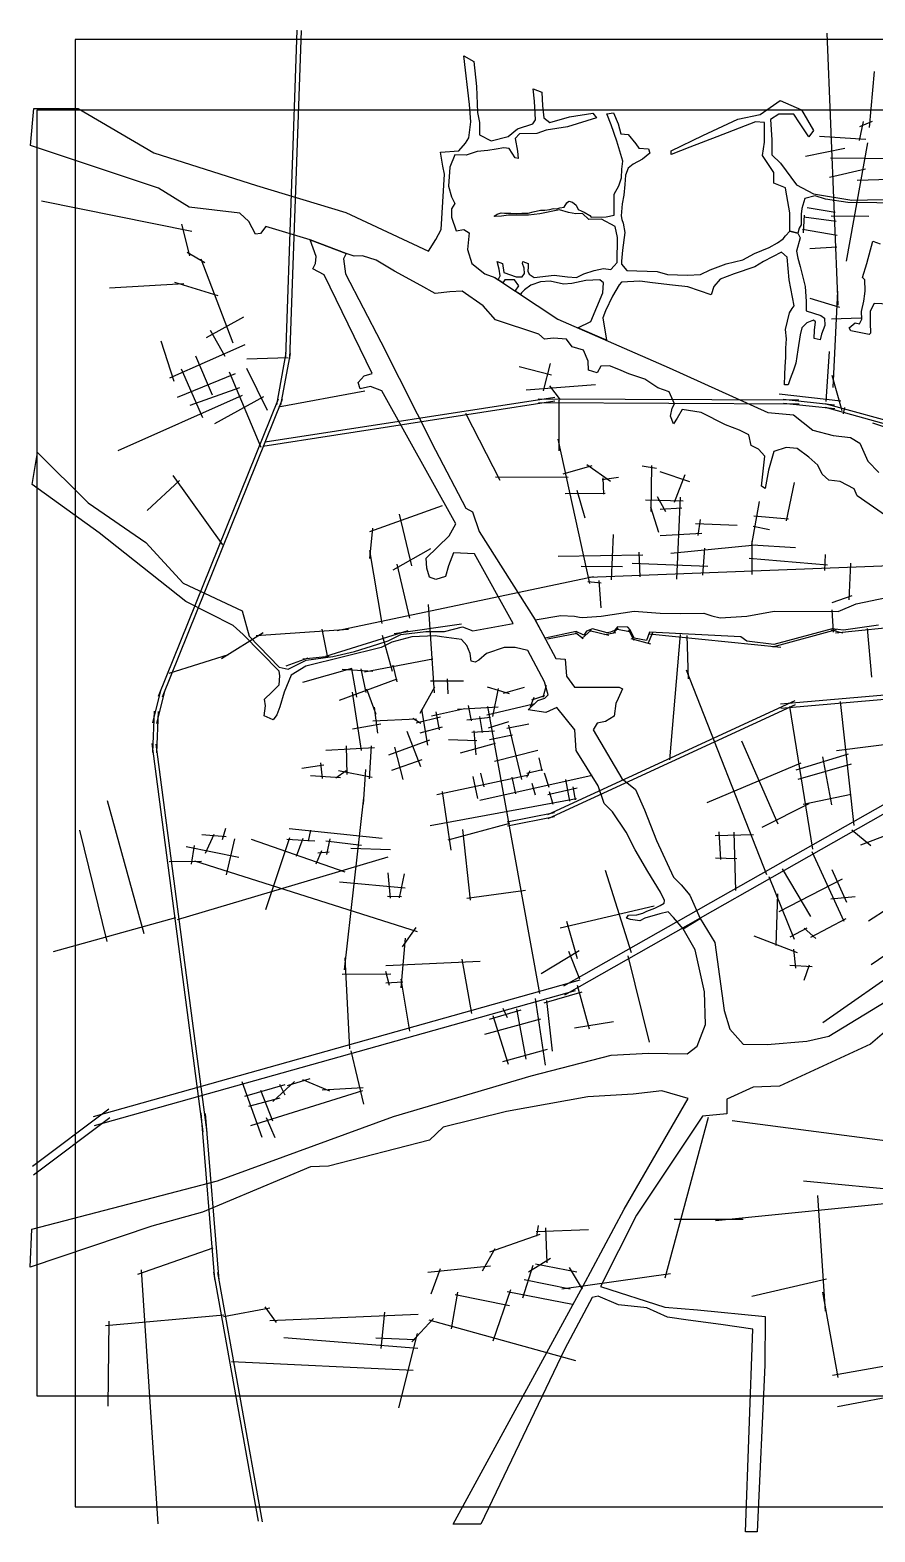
# Model space of a CAD drawing. Header units: metres. Extents: x 63673 to 71417, y 2014 to 6831.
# Drawn here: x 63673 to 66302, y 2111 to 6785 of the extents above; entities that cross this region are included whole.
import ezdxf

# ---------------------------------------------------------------- set-up
doc = ezdxf.new("R2010")
doc.units = ezdxf.units.M
doc.header["$MEASUREMENT"] = 0
doc.header["$XCLIPFRAME"] = 0
for name, color, linetype in [('图框', 6, 'Continuous'), ('底图', 73, 'Continuous'), ('水网', 141, 'Continuous'), ('路网', 2, 'Continuous')]:
    doc.layers.add(name, color=color, linetype=linetype)
picture_1 = doc.add_image_def('image1.jpg', size_in_pixel=(8192, 4266))

msp = doc.modelspace()

# ---------------------------------------------------------------- linework, layer by layer
at = {"layer": '图框'}
msp.add_lwpolyline([(63813.1857920684, 6755.63091658056), (63813.1857920684, 2189.193318366795), (71293.30290493378, 2189.193318366795), (71293.30290493378, 6755.630916580557), (63813.1857920684, 6755.63091658056)], dxfattribs=at)
at = {"layer": '水网'}
for points in [[(66385.19767074788, 5238.927297977818), (66246.60713503177, 5334.769583878893), (66237.24255440889, 5357.081772792444), (66193.30090107612, 5380.113628668361), (66158.00334297662, 5383.71236028234), (66137.11307145043, 5402.425685314518), (66124.14675565634, 5430.495871263905), (66096.05301378766, 5455.686992561677), (66060.03531618696, 5482.317580051546), (66025.45824347704, 5485.196512435766), (65986.55895020638, 5472.96085140176), (65970.71138463059, 5414.661478615919), (65959.90583322855, 5357.80143975481), (65948.38014232522, 5365.7187022125), (65958.4652083377, 5458.565924945897), (65939.35522404156, 5480.426949733636), (65916.85242112492, 5492.031430700677), (65909.59360864981, 5525.394296947517), (65879.83199325809, 5539.899798955769), (65837.00444623343, 5555.855877618306), (65760.78587757947, 5594.295696021523), (65701.98866639887, 5603.724245873396), (65686.01900224289, 5576.889040704642), (65674.4047639273, 5558.757030926936), (65665.69425813487, 5583.416437247914), (65670.77535768978, 5608.075975836314), (65678.0341701649, 5621.130901190277), (65660.96423523402, 5659.177885394222), (65626.21940668445, 5671.054308150371), (65585.07391460436, 5698.461305320262), (65536.15700354538, 5714.448731358338), (65505.06959818808, 5728.152163809573), (65475.35329416749, 5740.02858656575), (65448.38057637352, 5738.201444603241), (65436.95138831408, 5717.646163658965), (65410.30553499115, 5726.064719589806), (65408.83689314562, 5753.943646868429), (65394.88583327847, 5788.425363112416), (65359.64050431672, 5798.696588615305), (65342.01783983584, 5822.907211623824), (65301.63261030318, 5825.841828586447), (65272.99582375778, 5822.907211623824), (65255.37315927691, 5838.313983744447), (65120.96302990667, 5883.20091237477), (65082.04471277783, 5926.799953261594), (65017.18062030425, 5971.577232211392), (64978.26195728714, 5970.398994148418), (64933.44659003499, 5964.507142496557), (64888.63156867116, 5989.252522632188), (64806.0770176042, 6034.029933849407), (64749.4685877703, 6068.202144360633), (64707.01183303451, 6082.342323790304), (64681.06640357802, 6081.163953459938), (64656.42393545746, 6089.306864114245), (64544.23643945722, 6132.134124680305), (64406.11838719865, 6173.340844973864), (64389.77793075387, 6151.819086085481), (64374.17975066338, 6149.59262882077), (64353.38252309772, 6188.925649024517), (64325.15768955235, 6214.900190174899), (64167.72384944184, 6233.861913397706), (64071.92004592753, 6292.49208696885), (63674.33490123652, 6425.307477995142), (63683.84337140428, 6540.595453561866), (63821.80058558977, 6540.595453561866), (64057.47747874463, 6402.754694667965), (64377.46188501852, 6301.288530881924), (64655.2925347329, 6217.052577691589), (64912.86450501007, 6096.949803969502), (64934.73675350262, 6133.121765409565), (64951.32970842771, 6164.018638117325), (64962.26185495817, 6336.265059496072), (64957.43498332517, 6361.58540605064), (64950.19450293147, 6404.991601057846), (65006.91154170071, 6408.608850108809), (65027.42652438977, 6432.723446979712), (65038.28707203617, 6449.603678016079), (65044.32074804952, 6499.038621441548), (65039.49387641652, 6553.296563601645), (65021.85495518416, 6704.716026781825), (65053.89804999484, 6687.183452893339), (65061.52730887046, 6609.430322130065), (65065.34211125242, 6527.865641494718), (65070.68262705423, 6497.374168389885), (65070.68262705423, 6458.497603008233), (65107.30320801259, 6440.202639784897), (65160.70836603041, 6453.161539001245), (65188.93700434745, 6476.792433964178), (65237.00164656347, 6492.800493717746), (65245.39393509313, 6504.997003599216), (65242.34216236521, 6562.930789271661), (65238.52735998324, 6601.807354653313), (65265.22993899213, 6591.135358906729), (65267.51868206599, 6548.447375920398), (65271.33348444797, 6511.857581741118), (65289.64377492719, 6497.374168389885), (65350.67819182063, 6514.906742278341), (65423.91969962575, 6526.340995092382), (65435.36376088334, 6511.095324673689), (65345.33767601883, 6483.653012106079), (65278.19971366954, 6472.981016359496), (65249.97142124089, 6463.07127768037), (65195.80323356902, 6461.546763545455), (65182.07042923756, 6447.063217926801), (65188.93700434745, 6407.42439547769), (65191.22574742133, 6385.318014649675), (65182.44917695795, 6386.662380576048), (65163.15587184736, 6415.578284326794), (65146.75626849825, 6418.469782114698), (65123.12137308041, 6414.132469299133), (65097.07529012021, 6410.277006647899), (65063.79356920294, 6406.421543996636), (65030.03002584318, 6395.337138474512), (64993.85460316436, 6396.300971070481), (64978.90185069601, 6358.228326989543), (64974.30015236527, 6298.885761163459), (64983.46273420398, 6265.979614273557), (64994.34991525165, 6245.000151754531), (64984.24029116787, 6227.90577978597), (64983.46273420398, 6202.264155699406), (64998.23839184776, 6160.305230661354), (65022.34646249987, 6164.190321211819), (65038.86297610419, 6153.590014399902), (65033.88598893629, 6101.374413273764), (65047.57313600832, 6057.861478468986), (65087.39007101621, 6025.537440437969), (65118.49684611992, 6014.348411396817), (65315.22152508974, 5884.936922093737), (65661.62903260259, 5733.76043414051), (65968.61599313267, 5594.895925515213), (66047.79986243228, 5587.217802529661), (66108.21548510488, 5539.4293237885), (66171.14779126027, 5523.080675461504), (66225.26997578435, 5516.792815192573), (66254.21909949096, 5499.186568358302), (66279.39216030843, 5442.595032333715), (66313.37568864552, 5407.382538665173)], [(66037.20288169268, 6158.29066578293), (66037.20288169268, 6215.436269976112), (66024.50878001357, 6286.580395205906), (66023.27928994152, 6293.471075449973), (65986.91763640362, 6308.586517339281), (65986.91763640362, 6331.513220626511), (65986.91763640362, 6341.62797378673), (65951.59240723785, 6394.450020974705), (65957.53130984904, 6435.448552369402), (65957.53130984904, 6467.815709575138), (65957.53130984904, 6496.946151060313), (65929.39709904586, 6498.838236319715), (65809.46965990466, 6452.277066849578), (65726.04146930951, 6419.886530132507), (65666.99660369138, 6396.962685397109), (65667.08818810125, 6408.579222209606), (65765.54806809494, 6456.478805572785), (65875.17599045963, 6507.654784878657), (65944.28101973672, 6521.723936710711), (66007.1154394949, 6565.203407861467), (66072.77680456713, 6536.787974258615), (66110.04419670103, 6472.114003505558), (66110.04419670103, 6472.114003505558), (66095.8921757146, 6452.222043608199), (66066.94374378466, 6496.164186149195), (66049.05909124167, 6523.312114342458), (66002.36639273597, 6523.312114342458), (65976.20167007885, 6506.176299801445), (65976.20167007885, 6506.176299801445), (65980.65498231642, 6442.766114403029), (65980.65498231642, 6416.067144663656), (65980.65498231642, 6396.599101806234), (66007.46962914395, 6370.858673966519), (66057.95756499388, 6303.037635074172), (66109.9881627917, 6275.096145311954), (66230.00553289847, 6255.754946898001), (66376.8818235389, 6258.636260095517)], [(65118.49684611992, 6014.348411396817), (65129.52495864951, 6007.093782876749), (65135.83484450593, 6019.632891115005), (65132.0072442558, 6040.465140009882), (65125.75496681844, 6064.696264466504), (65142.6173687519, 6057.691911653004), (65147.16441672661, 6030.053314253193), (65185.62616126097, 6016.612697139965), (65203.43560543959, 6017.180653386311), (65210.82481781486, 6027.403072215935), (65209.68822876532, 6043.872612953101), (65204.5725403775, 6058.449142558995), (65205.70947531535, 6064.50685753944), (65222.19278364006, 6058.638417218636), (65222.00323683571, 6047.848042142636), (65221.81403591967, 6034.596699689078), (65225.98199028569, 6025.131379497994), (65240.76041503612, 6015.098235327983), (65303.79787124355, 6022.002064912028), (65344.54040342022, 6016.186531554093), (65372.67219300504, 6014.248152702204), (65395.95359055051, 6025.878954883257), (65427.96555541158, 6036.056005992257), (65457.06756175968, 6042.356167130026), (65479.37874254192, 6039.93302823088), (65490.53467882139, 6051.079334899521), (65499.75018157438, 6061.25638600852), (65500.72420310923, 6138.890608372778), (65493.44878799427, 6173.298651670979), (65450.76616817957, 6195.682132716989), (65410.99385276611, 6195.197504937155), (65391.10734917108, 6213.613096035813), (65370.7362560269, 6213.128468256007), (65348.42472935631, 6217.00535822721), (65320.29293977148, 6224.759402704482), (65259.27927617781, 6212.978477016295), (65223.53898101703, 6208.095032076585), (65212.23638808606, 6208.400305252318), (65183.52177666657, 6208.705446160632), (65161.22235608753, 6208.095032076585), (65139.53342840936, 6205.958516648767), (65120.28854766487, 6204.127274396657), (65116.31740375812, 6205.042829388986), (65126.39831911062, 6211.757648848201), (65138.92258962012, 6216.030679703865), (65149.30892436725, 6214.809719268378), (65168.24803982879, 6214.809719268378), (65186.57666238945, 6214.199305184362), (65203.07207680567, 6214.809719268378), (65222.92814222775, 6214.809719268378), (65237.59069438798, 6218.777609215729), (65261.11213843384, 6223.661054155439), (65274.24759362091, 6224.576741415194), (65290.1321692479, 6226.10271049157), (65297.15819887753, 6228.239225919416), (65301.74018157357, 6229.460186354903), (65311.82109692605, 6228.544499095121), (65321.29082760097, 6231.291428606986), (65334.73135629438, 6233.427944034833), (65342.36822471325, 6247.467864769889), (65348.78341555362, 6251.740895625553), (65360.39142787928, 6248.688692937954), (65372.3048595995, 6239.837490318314), (65378.10886576236, 6226.713256843011), (65397.04832711223, 6217.861921955977), (65414.15492620603, 6207.78975890085), (65419.04232829669, 6202.601173052855), (65465.55600724485, 6202.923508724111), (65490.39424815973, 6208.132066950581), (65489.78098815219, 6273.68961370422), (65504.69638468097, 6299.573154878483), (65512.54666619892, 6324.67235032827), (65514.11665332486, 6351.340237226978), (65517.25662757673, 6376.439432676765), (65498.50775069615, 6438.841872700054), (65480.31367869553, 6489.425955358922), (65467.65693295601, 6524.202627920866), (65488.22414478276, 6526.573653461587), (65502.4629837398, 6492.587543192205), (65511.16449643572, 6461.762756221347), (65534.10484808862, 6459.391598413205), (65557.83624635031, 6430.93810151788), (65566.53775904624, 6417.501716961706), (65596.59753017774, 6415.130559153564), (65601.34380983002, 6401.694174597358), (65578.40345817711, 6382.725044399733), (65549.13473365437, 6367.707932060614), (65533.31380147992, 6355.061845262184), (65525.40333539272, 6332.93125949864), (65523.03019556652, 6303.687332578149), (65520.65705574036, 6271.281817824318), (65515.11972947931, 6243.61861868677), (65511.95554304442, 6206.470920584077), (65513.53763626191, 6195.405693836015), (65518.28391591424, 6183.550037062786), (65523.16647556819, 6155.045617215685), (65515.72192106035, 6100.002800261512), (65512.74416843487, 6065.787073773333), (65512.74416843487, 6056.365269559202), (65529.17040518527, 6036.080607729993), (65623.49484431592, 6033.247704403475), (65656.17714075884, 6023.690326097014), (65718.3529891384, 6022.097429712594), (65759.00628212612, 6023.690326097014), (65788.49983406276, 6038.822907882597), (65838.71866879262, 6057.14128243702), (65890.53204871976, 6069.884585779684), (65927.19967049093, 6088.999342392606), (65972.63590729382, 6108.114231272921), (65998.14378801394, 6122.450298732612), (66015.68067218916, 6135.193602075275), (66023.65166873402, 6143.954598323238), (66037.20288169268, 6158.29066578293), (66061.1165631038, 6152.715462303778), (66069.08790553697, 6138.379394844087), (66057.9281644859, 6096.167442256149), (66061.1165631038, 6074.663274932913), (66069.08790553697, 6049.176800514949), (66084.23331780464, 5986.257062662275), (66087.70845784736, 5939.773798694949), (66087.70845784736, 5911.101531508175), (66133.14469465031, 5895.968949722592), (66144.3044357014, 5888.00446780055), (66145.89863501035, 5864.907404092895), (66135.53616655793, 5838.624415349041), (66131.55049534136, 5821.102555120539), (66112.41941185713, 5825.084729947878), (66113.2166844558, 5850.571204365813), (66117.04393881763, 5876.123151150328), (66110.54262178327, 5881.61978778959), (66089.53786122019, 5873.125045832246), (66074.53426316747, 5857.634548442904), (66068.53310065702, 5836.647546681663), (66061.53128321044, 5789.176774252497), (66055.02996617608, 5747.702476994251), (66048.02814872951, 5725.715930437115), (66037.52594139212, 5699.232292036612), (66032.02458751724, 5680.743689329188), (66020.02191660806, 5680.243983064922), (66021.52203429153, 5711.224845576245), (66022.02218881546, 5737.708616244169), (66024.02280691115, 5765.691373437439), (66024.52296143508, 5795.173117156024), (66026.02307911852, 5824.155286877765), (66023.52265238727, 5853.137324332114), (66036.0254778203, 5904.605614607834), (66043.52710390254, 5918.097286940203), (66050.02876682521, 5926.592028897546), (66034.87678267929, 6007.021458377275), (66028.70302189264, 6078.317294323089), (66011.28546919093, 6093.822870196862), (65954.88526413117, 6064.916489699419), (65927.36465922388, 6047.932957818034), (65863.41993792912, 6026.096931570268), (65819.71106744191, 6009.113399688882), (65800.28494121291, 5986.468558246328), (65792.19046253459, 5960.588852826884), (65718.86801686043, 5985.854176140072), (65671.56052419687, 5990.743969915318), (65609.57145551505, 5998.078594444465), (65569.60475086066, 6002.968255952321), (65512.50965614768, 6000.523425198394), (65505.98447281867, 5991.55886941083), (65484.77736758301, 5956.515678023453), (65462.75500355557, 5910.878131857491), (65454.59861086635, 5888.874258270021), (65466.02385891772, 5819.124932720442), (65376.79473254217, 5858.065618635255), (65417.99774554267, 5877.800830942724), (65455.35437686548, 5966.767460217496), (65457.40134399728, 5998.468254225969), (65445.63145593362, 6007.160339154799), (65402.13392321544, 6005.62643403397), (65358.63673638558, 5996.423003309086), (65332.53807839938, 5993.355193067429), (65290.5759439742, 6003.069969588425), (65260.38369761267, 6001.024718671512), (65230.70302008999, 5990.287382825801), (65210.74526349915, 5976.482236738462), (65201.53425729438, 5966.767460217496), (65198.30025516897, 5961.85129679696), (65182.53665086811, 5972.221076125315), (65193.43510008201, 5988.788337149969), (65179.92522982027, 6007.269724300511), (65161.19226380286, 6007.269724300511), (65149.91180772491, 6007.269724300511), (65143.67344072214, 5997.786480173377), (65129.52495864951, 6007.093782876749)], [(66398.04742217512, 6246.133551166479), (66216.8334135485, 6248.054470720642), (66147.90790031431, 6258.868389395097), (66116.0083491602, 6268.544014763552), (66083.53911992803, 6260.006682701089), (66074.42496245546, 6229.841513289721), (66072.14625014312, 6212.197834779246), (66071.57657206505, 6178.048638796841), (66065.88048306097, 6167.803866775384), (66061.1165631038, 6152.715462303778), (66037.20288169268, 6158.29066578293)], [(65704.60496572044, 3987.221965041216), (65675.05503398611, 4022.896865565184), (65658.41365469497, 4040.663023694707), (65631.88159863232, 4033.817127235002), (65585.4792957261, 4021.193525895795), (65570.31797259534, 4012.930780970608), (65541.14402147481, 4017.062153433188), (65528.73942832718, 4020.275457822688), (65534.71222799463, 4030.603822845471), (65560.44009369204, 4030.833439064298), (65578.81748650706, 4036.112363551422), (65591.45174950523, 4042.309488379018), (65616.72027550152, 4051.490301377286), (65633.719303325, 4059.753046302474), (65645.43488692102, 4067.327207105991), (65647.04292176316, 4075.59008429857), (65634.13021866, 4102.136681984906), (65594.7297332004, 4166.182147739919), (65555.91691201198, 4233.753068965333), (65527.84219400142, 4288.216819210966), (65484.71476179543, 4351.367628223961), (65459.06126208877, 4377.371003669074), (65440.46250074309, 4432.861016726849), (65371.67153806891, 4542.642832400974), (65367.8498179203, 4606.602721143543), (65311.47901336852, 4676.290317685722), (65277.78533945127, 4660.431720102233), (65222.50097014133, 4669.074337020778), (65252.58772056241, 4698.008361406303), (65274.77680276451, 4705.899434917371), (65284.55506582901, 4715.669366947142), (65273.27253442112, 4756.252181881135), (65221.73517338059, 4853.624140346015), (65181.75912974133, 4862.951902433619), (65147.54178089375, 4863.562448785089), (65092.55003311018, 4844.636834564386), (65069.33124135231, 4823.269167205348), (65057.72184547339, 4817.7746468446), (65044.89042612759, 4820.827246334403), (65041.83554040472, 4844.026288212947), (65032.05900678183, 4869.667515497276), (65014.95067824638, 4887.982583366509), (64952.99827372742, 4896.821485117282), (64932.67975560931, 4899.282320227474), (64860.0252202987, 4896.206309406583), (64797.83795760424, 4879.596036148228), (64765.20477730414, 4862.985762889875), (64530.27327349851, 4805.255669024453), (64485.4298892917, 4777.252013580874), (64463.0080242441, 4724.356425714503), (64449.30565808562, 4678.306072970793), (64440.58615919656, 4654.036194163897), (64428.75228179198, 4638.478769466511), (64401.34789536329, 4650.302417527215), (64405.08487287122, 4682.039849607478), (64402.59343923651, 4702.575819510297), (64424.39270529161, 4723.734107563823), (64447.43716933165, 4747.381535952649), (64449.30565808562, 4775.385191396227), (64448.06011421237, 4789.075793908967), (64335.26835130114, 4903.395439787884), (64304.51541995815, 4931.614294302912), (64156.85084981558, 5005.764857697418), (63887.49896071321, 5220.100355242873), (63679.44055886281, 5369.969379876333), (63695.56898576183, 5469.882195232727), (63853.6292296364, 5313.567118511389), (64032.65618635789, 5189.48203769457), (64148.78196687363, 5063.785410788958), (64332.64790131968, 4976.764699608292), (64353.87022564182, 4898.59757186062), (64447.19539338962, 4801.545303718827), (64476.15108897442, 4795.422645441489), (64531.51639615342, 4824.076924260879), (64615.16187901044, 4835.618181407306), (64682.13416085008, 4850.666508854541), (64754.50506773078, 4873.438062473142), (64786.89232142892, 4883.425706655107), (64826.07662668282, 4903.400862751556), (64904.44523719067, 4913.388374666102), (64962.42200125457, 4912.589347259462), (65018.00002975599, 4927.770471183467), (65049.98709065735, 4914.586849642365), (65176.24601566332, 4937.614737496071), (65055.04985813085, 5154.682086068962), (64989.91977753218, 5157.451633307472), (64975.09258252732, 5117.516399598913), (64965.42292839812, 5084.022324084187), (64935.12380254292, 5074.360586793482), (64915.78380250791, 5082.090029533021), (64907.40327418142, 5109.786956859403), (64904.82467668771, 5140.704595550109), (64977.02679006382, 5210.269183403609), (64997.01118005602, 5248.272122560972), (64766.71769285575, 5661.609886209627), (64732.07282603334, 5675.384875328163), (64699.85194462148, 5668.115326363331), (64693.61557804722, 5687.846978163201), (64712.32467776997, 5708.617061376717), (64737.26979817851, 5715.886610341549), (64587.89135136512, 6023.143929438025), (64552.61523834209, 6041.089574439073), (64560.99438311526, 6057.833437778667), (64563.08908283646, 6079.809667478055), (64544.23643945722, 6132.134124680305), (64656.42393545746, 6089.306864114245), (64647.9808013434, 6072.434304587487), (64654.13726771362, 6025.823138037434), (64764.3224161765, 5814.107725560373), (64933.86338547157, 5476.822266086325), (65028.85158430581, 5296.89097608428), (65049.193276942, 5285.034922508813), (65069.53531546652, 5224.06083821543), (65244.13628512843, 4949.677657296328), (65309.03081577497, 4828.846751497826), (65338.06987044716, 4827.139972875855), (65341.48620947397, 4774.231026001362), (65367.10892511933, 4740.096114898944), (65505.47186631487, 4740.096114898944), (65515.72088339534, 4734.975911300426), (65502.05552728805, 4704.254557441978), (65495.22284923441, 4688.893946646421), (65490.09816774999, 4649.638831945512), (65462.76745553543, 4632.571442527988), (65437.14439400175, 4627.451238929499), (65425.187380352, 4606.970292268029), (65514.09382469516, 4455.619740406983), (65556.79858136293, 4421.484961571986), (65584.12963946589, 4358.335607500456), (65621.70971464925, 4262.757988681115), (65674.66314250923, 4148.406334089668), (65698.5778615853, 4124.511962451681), (65725.90891968826, 4092.083962238656), (65757.48610291956, 4019.330142663733)], [(66369.55832994625, 5930.661235678766), (66299.49346055585, 5933.506968943781), (66286.96123461478, 5910.171691635856), (66286.96123461478, 5873.745909041462), (66288.10059077093, 5841.873299671075), (66283.54351203464, 5836.750979794044), (66226.58020077513, 5848.703191774519), (66221.45344396067, 5857.809670489979), (66239.68175890594, 5873.745909041462), (66253.92267319286, 5870.331029123452), (66260.75811835311, 5885.128974368912), (66260.18844027509, 5909.033398329864), (66267.02423132367, 5940.906007700221), (66270.44195390384, 5963.672138355149), (66271.58131005999, 5972.778617070609), (66270.44195390384, 6006.927813053015), (66262.47441624233, 6015.057232431776), (66276.1456524512, 6057.743760476618), (66295.51332355256, 6127.749592400418), (66318.29871723405, 6119.781406990951)], [(65244.13628512843, 4949.677657296328), (65324.50136307202, 4963.180175556103), (65366.89966268022, 4960.134586238855), (65382.14088601502, 4957.919503971178), (65391.83994065218, 4956.812028971035), (65449.75790370012, 4960.134983041091), (65551.91256282566, 4975.728781275422), (65633.49447591108, 4970.058345263154), (65698.05072777171, 4969.349524228192), (65768.99138641148, 4970.058345263154), (65794.53005119285, 4961.552625111013), (65820.06871597422, 4955.173368063755), (65903.30397527292, 4960.53085939071), (65988.37244271598, 4976.244624163344), (66187.10361988306, 4975.530247897288), (66243.57749915692, 4999.100696655136), (66406.85235548147, 5032.730346262223)], [(66312.60643300152, 4932.65470972762), (66203.76921135723, 4917.240001562547), (66168.60447437619, 4921.549009152979), (65987.02071112573, 4872.208636923605), (65902.92176866921, 4882.475233067264), (65884.53607453423, 4895.835563864326), (65600.02908829098, 4910.994334596529), (65590.59705944394, 4885.077991105325), (65552.19480770221, 4891.809608525247), (65540.40485811543, 4917.725819749059), (65532.32041019867, 4926.140143122844), (65500.31847609917, 4927.149872509094), (65491.56023771723, 4916.379469811596), (65478.42270720022, 4910.657714045314), (65467.9799926554, 4908.974875824031), (65423.21408743428, 4921.433804241328), (65404.27739319106, 4914.000772761239), (65395.82388242713, 4901.499651041086), (65372.15301462302, 4913.325018578063), (65275.06333498336, 4892.092782108607), (65244.13628512843, 4949.677657296328)], [(63678.06530686619, 3053.017797350709), (64255.72372047429, 3203.667728756031), (64802.98650538339, 3403.922964007244), (65231.46777918567, 3529.984516689234), (65480.88785332192, 3594.213701872796), (65596.59787606605, 3600.636607164401), (65717.45091237599, 3598.067445047753), (65748.34807915229, 3622.574743850536), (65774.23021104449, 3690.144739204086), (65770.89031333837, 3791.082494698523), (65741.71567044122, 3921.838878997602), (65704.60496572044, 3987.221965041216), (65757.48610291956, 4019.330142663733), (65803.36023434723, 3945.111990624166), (65832.09490728978, 3733.887687029899), (65850.05550466821, 3675.157519298955), (65891.9633346257, 3628.391070812912), (65965.71883248787, 3627.731850055628), (66089.44689258962, 3638.252928690635), (66157.89196693468, 3653.157878268511), (66357.69297670375, 3775.305241570459)], [(66345.85736985755, 3678.330085327063), (66287.34136588854, 3628.760625948518), (66004.93841835135, 3497.846578900091), (65922.25277560769, 3495.304531601927), (65840.83931013847, 3457.174218931469), (65840.83931013847, 3411.417896633881), (65764.51420787918, 3405.062844522153), (65560.09282180957, 3096.916556182143), (65447.71992966492, 2874.402038980218), (65647.63300725265, 2809.72750943678), (65749.2885495192, 2802.013409716485), (65960.32020744681, 2781.44238895076), (65959.03350286244, 2629.730747068155), (65935.47401110036, 2110.537790261704), (65898.57948658528, 2110.537790261704), (65921.11411122812, 2741.402134920936), (65822.15649792884, 2756.682194865513), (65720.07551301747, 2769.737517021684), (65655.560421868, 2779.529008638812), (65591.86197306355, 2808.087393588008), (65503.66425390688, 2817.878885205137), (65439.96580510242, 2844.805487152247), (65421.18303116567, 2840.725698978437), (65336.19342626161, 2680.194995456143), (65074.86649228341, 2135.00540884232), (64989.15121366485, 2135.00540884232), (65392.63998035742, 2874.457988093463), (65521.27273696626, 3115.547478619673), (65720.64311576553, 3459.432684908708), (65638.67104064485, 3483.14479205964), (65548.76878380215, 3473.164158050262), (65408.08804491308, 3464.846786685928), (65154.98668128991, 3419.548241884507), (64958.18106445111, 3370.388414665941), (64915.39709935593, 3329.778220378678), (64600.93618381, 3248.557567269309), (64545.31699459742, 3246.420258237049), (64209.46392355967, 3105.352835945523), (64051.16397907304, 3062.605200358579), (63672.52694294013, 2934.362161330326), (63678.06530686619, 3053.017797350709)]]:
    msp.add_lwpolyline(points, dxfattribs=at)
at = {"layer": '路网'}
for p, q in [((64468.43409200128, 5767.746633430546), (64504.19882769534, 6784.746008691931)), ((64481.24844528082, 5761.989340978471), (64517.16099282947, 6783.191866657812)), ((66187.22210267436, 5928.995675312773), (66152.79549320928, 6774.972486474954)), ((66284.64127994872, 6481.388371358464), (66300.4869823112, 6656.077815028116)), ((66253.9287493557, 6440.472945426204), (66266.08580341286, 6499.608528434531)), ((66254.2486718309, 6484.265246505874), (66293.59908222895, 6500.887133397963)), ((66129.42242416479, 6454.199906593061), (66273.54536425855, 6444.66672989209)), ((66085.23142294536, 6392.485126398885), (66208.26318064061, 6417.572443513217)), ((66213.54741459027, 6065.440999628179), (66279.57989451489, 6433.66815718009)), ((66163.41384934048, 6387.042586407124), (66377.37782778603, 6385.058510285586)), ((66160.37531550237, 6326.700857972991), (66272.50187324555, 6353.090579077772)), ((66246.58817978034, 6317.240386852219), (66347.75127157576, 6320.725825935397)), ((63708.67226306041, 6253.04247791304), (64175.78815578285, 6159.014401025419)), ((66090.65040376622, 6232.501569006117), (66178.09571816739, 6217.734574701207)), ((64144.31770782063, 6180.677521289639), (64169.04770434267, 6081.841179794867)), ((66079.67364149666, 6153.601475612397), (66082.72922813773, 6208.555363792155)), ((66080.28475882487, 6203.059980566055), (66181.11873963001, 6189.932099512176)), ((66164.85577058255, 6206.659314992835), (66282.16797491352, 6205.736375751822)), ((66075.70139237576, 6165.202852627221), (66183.56320894287, 6145.968988968366)), ((64161.02715762603, 6093.861813353367), (64216.50252016997, 6061.80678307486)), ((66098.87066556068, 6104.62632129257), (66183.26482542805, 6110.082505463356)), ((64203.56160470103, 6073.135242957926), (64303.61115656847, 5811.121610824505)), ((63920.26333451058, 5982.640572271388), (64150.90392733262, 5996.320002486724)), ((64121.74922839697, 5999.661707972503), (64256.89252997465, 5958.65593968109)), ((66099.44008324546, 5949.962170767739), (66190.91799369158, 5922.541978633977)), ((66171.6894584258, 5672.34799682852), (66186.4703740403, 5972.029169914851)), ((64221.46521014179, 5827.957834348573), (64337.31206251722, 5892.145901584847)), ((64232.94244920795, 5850.98155885541), (64278.18615698051, 5769.742730155529)), ((66166.84484087283, 5885.981729911462), (66257.84130015358, 5889.349124478569)), ((64079.50730040218, 5817.568809742635), (64120.16104761478, 5692.434811800239)), ((64107.70263728792, 5702.262087661718), (64341.78962591765, 5806.431234160879)), ((64187.04305980902, 5771.053029875808), (64239.49950869709, 5649.849942278004)), ((64346.60648875005, 5761.651273459857), (64475.41055269619, 5766.133196145742)), ((64440.36064000596, 5618.654326258635), (64469.64735072183, 5779.795840667182)), ((64453.32280514011, 5617.100184224517), (64482.60951585598, 5778.241698633063)), ((66149.7031254828, 5628.544936978177), (66160.45003975005, 5784.243607050685)), ((64131.20134576367, 5642.051265059947), (64312.12415364348, 5715.60593817556)), ((64143.11076933929, 5730.43362670962), (64208.68133720563, 5579.093544891617)), ((64391.64726546447, 5485.58118441988), (64293.40801321886, 5719.969357811486)), ((64345.93707840114, 5732.253749007794), (64410.47474907187, 5601.705036251846)), ((65194.61449179908, 5737.218049340977), (65295.56624774754, 5711.825091432736)), ((65269.79884084751, 5661.744546120576), (65292.03645265301, 5746.740400168754)), ((66167.09101200194, 5710.482884464291), (66198.82030583911, 5600.213336053055)), ((64170.65039757366, 5617.74750406926), (64325.39696368227, 5672.780260077285)), ((64445.44353497701, 5611.994055735785), (64714.25570576196, 5661.690293733323)), ((65216.49912950012, 5664.918674246923), (65432.16876659571, 5681.141949803925)), ((65289.21263279238, 5677.615142017293), (65322.0396028565, 5634.23552143436)), ((63946.40320057206, 5476.508856641109), (64333.70278676719, 5648.053305861759)), ((64071.92712063714, 4711.398150408959), (64445.54758138959, 5637.323341709416)), ((64084.8892857713, 4709.844008374839), (64458.50974652372, 5635.769199675298)), ((64247.6979342557, 5559.910533759014), (64400.26782221607, 5644.103875221706)), ((64396.72783327927, 5489.638383958108), (65305.97385472209, 5630.553763543634)), ((64403.78709986031, 5502.811621186294), (65305.20148608315, 5642.51325023151)), ((65253.62642321479, 5637.186048140779), (66064.85699949501, 5633.526208984724)), ((65254.39879185372, 5625.226561452901), (66065.62936813396, 5621.566722296847)), ((65318.06348915428, 5633.33950148754), (65318.4589196034, 5475.140949407585)), ((66003.83855640497, 5652.999712189664), (66195.60392018405, 5631.188474296751)), ((66016.33889767952, 5635.747507820545), (66176.0009504063, 5618.602080632816)), ((66017.11126631848, 5623.788021132671), (66176.77331904526, 5606.64259394494)), ((66145.94463815812, 5622.863604224054), (66687.61302523185, 5473.116926942195)), ((66146.71700679709, 5610.904117536178), (66688.38539387082, 5461.157440254319)), ((66206.43147718367, 5610.317130214854), (66202.77796143602, 5589.874716623235)), ((65027.4399725886, 5592.523610959641), (65134.21784165129, 5384.236416530139)), ((66294.38618664606, 5562.264087538295), (66496.79641812487, 5495.577446793708)), ((65314.64087538568, 5511.424422603454), (65413.3334727505, 5062.454704220559)), ((65331.89704183857, 5403.086453775768), (65421.98943231021, 5429.398895145252)), ((65404.89498372277, 5433.091871138404), (65478.3549187404, 5380.466977215683)), ((65577.11605161772, 5428.42635595836), (65622.33297757132, 5421.124751839439)), ((65606.1707308642, 5429.813331491256), (65604.73137700134, 5286.719377677052)), ((64036.72060156306, 5289.775964556223), (64137.54920438438, 5382.384834333937)), ((64117.0887594963, 5398.518706967064), (64270.94358021602, 5182.775181191749)), ((65120.96997572845, 5394.021619111705), (65346.62482621587, 5392.88672537817)), ((65452.94424242596, 5386.468067398462), (65503.76559505482, 5393.392387599837)), ((65454.79229603475, 5391.545905195139), (65456.64034964352, 5340.767493677114)), ((65632.08196505037, 5411.220073221379), (65724.20012582254, 5379.581201586885)), ((65677.42136850503, 5315.584410083284), (65711.24599510689, 5401.15316307796)), ((66025.8683456193, 5257.230168815444), (66051.0224191375, 5376.610964466936)), ((65337.90319579835, 5342.613987265568), (65461.72249031142, 5343.075607866742)), ((65373.47815344857, 5352.76966285892), (65398.42680960457, 5266.907996181586)), ((65624.16557285472, 5333.561040931263), (65650.07378023592, 5286.821809673521)), ((65694.99353880167, 5331.448933201957), (65683.61026581477, 5075.54149616482)), ((64729.82661747332, 5223.894308006602), (64955.9024911269, 5304.815697052839)), ((65587.45923874722, 5322.672628189257), (65704.76595699418, 5319.077297546161)), ((65602.97526259349, 5301.145837877757), (65627.7639304868, 5222.105947567797)), ((65633.5213189132, 5293.29338917384), (65700.45092221056, 5297.607779235304)), ((65941.40000200516, 5317.075920158266), (65917.54964365216, 5183.470855381969)), ((64820.75383859043, 5278.007379245824), (64859.50969801246, 5117.653952763947)), ((65742.90861815959, 5249.327985960606), (65872.44979019076, 5244.294536480775)), ((65757.30207571304, 5261.552096726632), (65750.82503738027, 5211.217534825792)), ((65922.34975095707, 5240.797175516578), (65973.1415922375, 5230.647393761214)), ((65924.28469008347, 5273.179822664229), (66032.15688426764, 5263.030040908867)), ((64737.83627309706, 5234.311213709514), (64728.89919902586, 5139.78136654638)), ((65487.38417523793, 5214.523396382247), (65480.81619763086, 5073.431110733522)), ((65632.79864220187, 5211.936605427915), (65763.05946413943, 5219.127255530355)), ((65918.5681364991, 5194.28410211805), (65918.5681364991, 5090.814924370373)), ((64728.74466982219, 5164.9240767908), (64767.10731484872, 4937.289470055199)), ((64802.86650222637, 5105.242693070213), (64920.12784542386, 5171.270577194222)), ((65315.67836683882, 5147.49284403996), (65578.86676101673, 5151.711545908196)), ((65567.13824308806, 5159.680216176397), (65569.48393586378, 5083.274759609828)), ((65666.46119961268, 5156.464339098988), (65929.99508195772, 5182.153241487032)), ((65770.73206340981, 5172.163107810013), (65765.01859068057, 5087.96060685337)), ((65920.75721914276, 5182.33666622489), (66054.60899385026, 5174.670113868311)), ((66147.10701864601, 5152.182851639729), (66144.96447312878, 5102.232216805894)), ((64813.50958627317, 5122.080336930949), (64853.7183391053, 4954.852816483763)), ((65387.45701979642, 5116.55566345496), (65516.00180546692, 5115.618174150905)), ((65411.45539431743, 5082.074698145818), (66532.0779378434, 5125.371022134179)), ((65545.76410847505, 5125.066790493182), (65781.44481802103, 5116.503826758417)), ((65909.99792740519, 5140.765559204208), (66154.24884604511, 5120.071723654675)), ((66225.66725516133, 5125.066790493182), (66220.66797327946, 5011.607479068487)), ((64628.33714421711, 4915.624772881767), (65425.47501443219, 5083.959507273074)), ((65408.26689850815, 5068.250997512925), (65449.92776102407, 5064.413169547044)), ((65442.54108672302, 5071.793607942969), (65449.04136659394, 4986.770979989394)), ((66168.53252786834, 5003.044515333723), (66230.6665370432, 5025.16550964176)), ((64910.89700912043, 4996.589364767), (64929.57822842246, 4721.983724812505)), ((66172.57008406968, 4910.87661660416), (66168.4273795516, 4979.859492400981)), ((64268.05773787858, 4829.2417979119), (64397.48335082006, 4910.211858652496)), ((64375.84683005132, 4900.778452214707), (64663.59931400387, 4920.242980785355)), ((64580.10316933569, 4920.29930216697), (64597.93983374157, 4831.863918342906)), ((64592.83564063747, 4835.995353384151), (64849.32741799712, 4916.08130487519)), ((64805.24289545249, 4907.071639666154), (65015.31232177971, 4936.770186022015)), ((65283.03004418588, 4889.867922988167), (65375.08061344077, 4908.113550468639)), ((65370.23575561462, 4909.416781231353), (65393.52787569835, 4890.985053509008)), ((65389.29835320972, 4890.785065189382), (65418.18072046881, 4916.850209513651)), ((65413.33586264268, 4915.546978750935), (65473.14998551089, 4901.955841328367)), ((65460.29262454045, 4903.631537109641), (65495.51028243593, 4909.775490439583)), ((65487.37187593977, 4907.714631968643), (65502.51867176074, 4922.848800963111)), ((65495.09383288763, 4921.365025189619), (65543.50470932112, 4911.869018960075)), ((65534.89174403745, 4918.100797848339), (65551.52378434368, 4885.4585244357)), ((65609.4386343967, 4908.901599680481), (65594.88572883682, 4874.478742432664)), ((65983.45391067577, 4864.670849657064), (66182.41268236341, 4918.766631975973)), ((66164.83740458358, 4917.774890957109), (66201.29126736737, 4908.393163767352)), ((66179.16617450617, 4909.177774026612), (66518.14642192755, 4943.525503387149)), ((66276.95543840656, 4922.329455352101), (66290.62035481402, 4770.857382877657)), ((64768.3763028319, 4901.885476035021), (64799.11896634939, 4789.482660233234)), ((65542.01981072417, 4891.096687200654), (65603.20157604582, 4874.478742432664)), ((65598.74272959499, 4905.271652958414), (66009.09392073756, 4863.986498092419)), ((65695.18573474152, 4903.636563271138), (65662.54088822928, 4513.395802348203)), ((65716.21643692936, 4900.269167352293), (65720.0468042861, 4765.150074895499)), ((64105.58727896535, 4783.647000129256), (64290.48101173887, 4841.033555959135)), ((64469.71786222602, 4805.972187405028), (64537.69906404968, 4830.518893068635)), ((64521.54511403117, 4827.492591793396), (64603.1675853485, 4835.810553044637)), ((64713.39767086455, 4787.867510452633), (64925.56071711753, 4827.450898761097)), ((64521.13230647851, 4755.681286877067), (64674.66531296994, 4798.879115550122)), ((64643.68636948957, 4795.477711189231), (64738.66577980879, 4789.695330485971)), ((64673.30360205954, 4796.498128023999), (64688.27993576985, 4708.64873932155)), ((64701.68714135426, 4796.813375661993), (64717.60440603421, 4722.778371525941)), ((64801.30202240811, 4808.650002927464), (64813.5574206017, 4755.928246517419)), ((65714.09095314679, 4794.047196674422), (65964.39235074566, 4156.7341545792)), ((64079.16433109285, 4733.089381272146), (64053.24518914937, 4628.65222698648)), ((64092.12649622699, 4731.53523923803), (64066.20735428353, 4627.098084952362)), ((64635.85405220695, 4698.784680095472), (64814.5787240533, 4765.112042765323)), ((64674.79246580367, 4724.423602290023), (64702.78489865634, 4542.352344622788)), ((64719.19520824569, 4733.968745607022), (64748.36850041187, 4655.441395527009)), ((64886.05439923853, 4658.320227831244), (64932.03737709968, 4740.388387757021)), ((64918.47361543324, 4759.040640325554), (65021.7989269782, 4759.750182369864)), ((64970.31381223468, 4765.426496356837), (64972.08916847412, 4719.306420049239)), ((65094.8806286719, 4740.561563904747), (65163.81721033266, 4720.094902123267)), ((65112.21309284464, 4648.854883023274), (65130.33383651944, 4735.838559329917)), ((65145.69681254617, 4720.488397659558), (65211.48200564018, 4739.380812761025)), ((65278.44909915485, 4745.284700746968), (65268.60096664785, 4707.893498347694)), ((66007.95318102808, 4687.547596708959), (66708.24941472447, 4747.754794575651)), ((66008.30702478875, 4674.818578246224), (66697.1821766624, 4734.043861174543)), ((64743.29108912674, 4677.270001788793), (64753.39288855996, 4596.523873340506)), ((65003.09639343043, 4670.895923752163), (65128.75796929193, 4677.980562881798)), ((65035.63134144507, 4682.240234729339), (65045.59327121242, 4634.961382307956)), ((65093.68765982473, 4653.090746737522), (65239.04584658862, 4687.33305897456)), ((65095.77647944434, 4679.306146836315), (65258.21290245907, 3786.821500176913)), ((65240.62136792782, 4707.012597416031), (65228.40978046786, 4678.674040897515)), ((65234.3185907944, 4699.927958286395), (65274.49905443622, 4713.31011320566)), ((65283.98746308091, 4343.370608519733), (66053.4949137714, 4698.52195574832)), ((65284.34130684157, 4330.641590056999), (66053.84875753208, 4685.792937285587)), ((66035.33005687676, 4679.938031527092), (66107.31480282267, 4235.548619307857)), ((66193.45883431265, 4694.764199070709), (66236.15089144638, 4309.429421853422)), ((64058.50407530554, 4665.396112695104), (64053.08988528959, 4536.383674159413)), ((64071.46624043968, 4663.841970660985), (64066.05205042374, 4534.829532125296)), ((64739.12688111572, 4634.800090066718), (64874.63034545967, 4641.412920371207)), ((64863.7691963299, 4642.898536608202), (64888.68347662945, 4627.176505690317)), ((64874.47797825955, 4628.486671205554), (64949.22079213315, 4647.047407120839)), ((64890.26657670327, 4670.595381247327), (64909.57240359593, 4559.066844175948)), ((64921.43172273932, 4650.866591769974), (65024.23588332872, 4672.877437291769)), ((64935.67092133954, 4663.206174788814), (64945.72404866786, 4607.087230292871)), ((65031.89574749051, 4637.947451291955), (65105.61354352481, 4646.407803723443)), ((65071.49753995762, 4648.582941234169), (65079.21776746388, 4598.31815209618)), ((65098.91852902615, 4613.488297825388), (65161.9272765023, 4632.897481686638)), ((64675.89019608071, 4610.354854596798), (64764.25844277197, 4625.161853187257)), ((64844.6657059444, 4602.286593005469), (64887.60979864188, 4492.818215129321)), ((64886.05439923853, 4597.645894573994), (64956.25743805959, 4615.883263446389)), ((65046.84192808054, 4599.811186588165), (65118.06898225682, 4603.543640550777)), ((65053.81538268418, 4603.979990727006), (65059.79267889987, 4529.578119258891)), ((65101.99036327719, 4576.38358663005), (65174.19662731321, 4591.270547840538)), ((65156.62273308675, 4611.883497374336), (65224.24424732013, 4625.625419641059)), ((65160.82493039732, 4621.808182270469), (65202.08560329098, 4452.324430225039)), ((65333.02068638803, 3810.012415975332), (66753.04951322079, 4615.38143147528)), ((65336.26442713861, 3782.465215353848), (66756.29325397138, 4587.834230853796)), ((66182.40853689736, 4542.864448686356), (66552.73377380223, 4589.115990013982)), ((64051.19510902268, 4564.241703187724), (64209.85435636652, 3355.643334256271)), ((64064.15727415682, 4562.687561153608), (64222.81652150068, 3354.089192222153)), ((64592.64776252905, 4543.991435506308), (64744.07830164403, 4551.871787674707)), ((64655.7385123245, 4556.963325569173), (64658.2173034437, 4468.028027972639)), ((64733.93785639737, 4557.050290434829), (64727.8483031507, 4454.518870401282)), ((64788.84909816525, 4529.357293006841), (64916.2254830677, 4575.474349701045)), ((64806.74727157208, 4552.877632078923), (64832.86657157482, 4452.063600385747)), ((64974.61871551641, 4577.105766673136), (65062.53211446659, 4573.870902696275)), ((65011.97569272753, 4535.301329966634), (65121.05780330883, 4565.659345257649)), ((65117.27205554652, 4509.582461714308), (65252.13322329793, 4543.555609777772)), ((65886.82522203962, 4573.065525812959), (65999.83463393209, 4314.643947482919)), ((64518.72994218476, 4487.166002130707), (64586.78354410229, 4497.973332661293)), ((64576.64309885562, 4504.05245189084), (64581.14995740412, 4455.194324365538)), ((64798.16009075028, 4481.378320328381), (64892.97678327738, 4514.268005299356)), ((65255.49491196875, 4519.880934303073), (65265.52359818357, 4479.561728311557)), ((65779.05850660361, 4380.995433508639), (66072.06744276022, 4503.803892973766)), ((66056.92336459956, 4482.873901289567), (66218.86470016919, 4532.346508956138)), ((66062.74861291231, 4453.772377236073), (66228.1850704446, 4500.91685179461)), ((66138.47657072818, 4523.03402125902), (66166.43765452938, 4373.452159664677)), ((64545.09508901607, 4464.650735783862), (64639.06314110003, 4458.796767875734)), ((64623.73980582007, 4457.896162590061), (64656.63987862919, 4479.961115110316)), ((64632.07749143231, 4479.961115110316), (64736.86202024771, 4459.922535666577)), ((64716.75119835857, 4483.230573549783), (64708.9460682706, 4375.379355216934)), ((64938.2879889778, 4405.113563250954), (65224.48636915052, 4466.335648932756)), ((65050.27348619385, 4461.6102635446), (65065.36355632888, 4393.031993746261)), ((65071.82509620534, 4387.958745077311), (65422.01523848552, 4465.557519776425)), ((65074.4061149173, 4472.127374157397), (65084.06746772659, 4429.653135301051)), ((65171.21091925615, 4459.093082518957), (65183.38964732486, 4407.757720987458)), ((65218.01652795414, 4459.871211675287), (65228.29217843595, 4480.405329834407)), ((65218.77748227824, 4472.039548599044), (65266.73109434057, 4483.447347931651)), ((65272.4462072028, 4472.782494625048), (65286.90814413213, 4428.291839146579)), ((65338.66756547987, 4452.248376465925), (65351.60724787267, 4385.322391117834)), ((64651.0973393055, 3859.490004956973), (64710.83655119903, 4395.513533383875)), ((64955.34307270856, 4415.284698102479), (64981.73202860393, 4232.707990704891)), ((65234.3877684602, 4440.460308337729), (65244.28294177997, 4404.335434094624)), ((65283.48315789702, 4405.856509276957), (65374.82292663563, 4426.010358640485)), ((65287.66944434452, 4414.602427040488), (65299.46734936284, 4375.815803495701)), ((65361.50242119243, 4429.432645533321), (65368.35308543919, 4388.744678010639)), ((66078.59645025332, 4375.527629418177), (66227.63943479888, 4407.143853952239)), ((63912.87193082676, 4387.451747185706), (64026.70371481923, 3972.708966339516)), ((64917.30847826272, 4309.624828129192), (65372.86623635772, 4393.282375948038)), ((65157.40682663081, 4320.365148218908), (65304.32362150382, 4349.912951280013)), ((65950.32018542362, 4303.585362750715), (66096.53340459883, 4378.085286695166)), ((64271.3330651554, 4265.905016400279), (64282.03203699395, 4301.029025156615)), ((64974.05353398661, 4264.414373420964), (65165.27651319327, 4316.026967437879)), ((65158.65321131547, 4307.815636962741), (65304.67746526451, 4337.183932817278)), ((63826.48759264231, 4294.749437149179), (63911.92429764612, 3948.548871843711)), ((64207.1393422243, 4280.667279977542), (64282.54148610527, 4275.067809559487)), ((64218.34776317416, 4222.636316282569), (64245.34989030114, 4281.685370591622)), ((64283.56043837799, 4155.951610327302), (64310.0530893686, 4267.432157913275)), ((64360.54549315747, 4266.863016707882), (64652.22033799903, 4164.791528528765)), ((64405.98302454821, 4047.70267535963), (64481.21104363774, 4272.21249749633)), ((64471.83105854504, 4266.560585651168), (64558.7451146241, 4261.806539880008)), ((64478.39063136332, 4299.871182361307), (64767.9929525776, 4269.677341123087)), ((64501.33108349763, 4213.632187031413), (64522.58379458629, 4269.729960682361)), ((64538.76122936832, 4259.904921571544), (64546.05693737005, 4294.451009876144)), ((64592.72059502361, 4261.625642670394), (64704.00018787638, 4248.293490362504)), ((64595.74253548446, 4219.354264936885), (64606.82296582421, 4268.167646265239)), ((65018.70196499418, 4296.452756327897), (65041.80475656997, 4076.763725409935)), ((65804.81631961293, 4278.162096871032), (65924.06981395575, 4280.979899433514)), ((65815.29128085874, 4289.835855137208), (65820.93165084302, 4203.69163093277)), ((65862.42866051497, 4288.225674255964), (65868.06903049926, 4106.678755678408)), ((66229.59250773006, 4295.873818154614), (66288.37792473283, 4247.149850933889)), ((66257.6491791132, 4249.15221249207), (66386.57626106127, 4297.876168529042)), ((64131.09456981339, 4016.572720419013), (64786.97158725812, 4211.192965701861)), ((64158.22984933393, 4243.507101176803), (64322.28046259119, 4210.419273648628)), ((64175.04248075875, 4189.03944903923), (64184.21302418821, 4246.561361835289)), ((64562.50121744015, 4189.663659045868), (64580.12919445343, 4231.431801432174)), ((64568.54509836186, 4224.386573673881), (64603.80102536338, 4227.405963389581)), ((64670.78730017875, 4238.980264537667), (64793.67941946977, 4234.95441531132)), ((65805.6220983357, 4208.924699225239), (65871.69498070166, 4206.911981511501)), ((66105.61079270036, 4228.176669380682), (66204.51794189238, 4011.024863022436)), ((64105.24152054773, 4197.297823252893), (64206.47912039047, 4197.763962090399)), ((64184.08554705393, 4199.162378602923), (64876.92106929515, 3979.643284816342)), ((64785.44775310657, 4162.259537965596), (64792.69105954727, 4083.132962383816)), ((65462.62145138716, 4169.752831616064), (65542.86669941864, 3913.913928619147)), ((66013.12633447688, 4174.526415404238), (66100.55383937381, 4025.675848254372)), ((66166.99872147544, 4171.73110336964), (66213.16041595498, 4070.400907910449)), ((64635.33127974876, 4133.639463307876), (64840.06274633813, 4115.183060627116)), ((64822.15219546097, 4084.112055250141), (64837.74697028652, 4159.074539231044)), ((65971.16114293638, 4150.766240742654), (66050.19558790518, 3955.094129910764)), ((66004.03389342563, 4041.748914820812), (66200.57088011285, 4143.079121463759)), ((66281.63533831414, 4012.51627244364), (66457.27710119952, 4126.070802343924)), ((64785.08707686449, 4089.429728636315), (64828.23466814602, 4088.670061009719)), ((65031.44832716874, 4083.13151967964), (65214.67734423447, 4107.806737852405)), ((65998.47367972293, 4096.314066919648), (65992.70321117506, 3936.207734283163)), ((66164.20103483273, 4080.883339223943), (66239.73838501067, 4087.871630494188)), ((63745.43618753746, 3916.58061630705), (64125.83436112817, 4023.159134698209)), ((65322.55705138095, 3991.175814645856), (65614.35788697933, 4058.96219858736)), ((66139.54338435446, 3696.410594527199), (66627.63100877934, 4037.130125362053)), ((64873.11064613992, 3991.837423123527), (64830.39661764511, 3931.10343572618)), ((65342.25360636503, 4011.584621058809), (65375.08119800514, 3895.691780834992)), ((66037.503681195, 3962.91338523489), (66090.42769037561, 3990.219894516368)), ((66081.75162418286, 3989.786456973507), (66117.75727996515, 3957.71214590431)), ((66102.14037162827, 3962.046510149168), (66212.32639606082, 4019.693602695903)), ((64840.25370530162, 3958.187511338291), (64826.28951355285, 3803.890344494215)), ((65924.35219864432, 3965.389334010278), (66059.7364825426, 3913.942424822552)), ((66289.54302844546, 3876.98793761249), (66409.39269526699, 3958.884840723996)), ((64667.41700689602, 3613.664318903882), (64653.0301434534, 3897.564712816244)), ((64780.11960345982, 3873.155086416826), (65073.17399574106, 3887.272550697627)), ((65015.60973239294, 3893.546982994791), (65046.4851159033, 3724.137344522646)), ((65262.73787238115, 3848.314214490194), (65381.64671633317, 3919.745014568025)), ((65348.08963767052, 3917.558355939227), (65382.37623038075, 3831.549835397321)), ((65533.14881776564, 3903.697312754066), (65598.52845369357, 3635.139294886349)), ((66048.6394047755, 3924.586617943763), (66054.85375967706, 3865.156566711068)), ((64643.53535354168, 3845.965883523702), (64794.77233928892, 3847.011620375937)), ((64778.54969160763, 3855.377526377571), (64789.53920969815, 3811.979374315423)), ((66037.09846767978, 3874.913742806866), (66105.90031200064, 3870.478657679798)), ((66081.47859015968, 3827.759135767841), (66097.45839079228, 3875.657988037664)), ((63870.17960917948, 3403.081584483385), (65384.66296327112, 3828.737168848515)), ((63873.42334993009, 3375.534383861901), (65369.3099897845, 3795.963238435297)), ((64779.14859361582, 3819.029522925166), (64832.00879666669, 3822.309986177881)), ((64825.9703477789, 3830.724407301325), (64853.55964804479, 3669.034142052589)), ((65272.72389652432, 3756.927896704377), (65390.79074819412, 3791.19767919997)), ((65375.14008557683, 3812.573186880592), (65412.55725942626, 3676.525735772557)), ((65143.95345173338, 3740.777997752771), (65157.18294062604, 3711.82360715768)), ((65243.96849261911, 3771.166268542094), (65275.82175033479, 3563.57161685189)), ((65279.3197910022, 3764.836308909802), (65297.12878176263, 3606.668120720055)), ((65087.25563833263, 3660.209243631808), (65262.38887095822, 3707.417499135408)), ((65102.37504262781, 3706.788055132228), (65200.65126513411, 3735.742445727318)), ((65112.45465449961, 3718.118036005741), (65160.33281764691, 3566.422176627784)), ((65186.16181462308, 3738.260221740044), (65215.1406886201, 3581.528821520387)), ((65366.3858629558, 3679.161869446448), (65488.41026212237, 3699.591924990669)), ((64670.69903638384, 3607.939120731241), (64710.02163801125, 3442.286585893663)), ((65143.95345173338, 3574.604937485392), (65282.54809470182, 3613.000988128205)), ((64331.86213802057, 3512.522346012715), (64394.26864071776, 3338.696869652928)), ((64427.87860739223, 3450.164376982555), (64495.62352925302, 3512.522346012715)), ((64473.75313375035, 3499.730972911851), (64544.16518426452, 3521.582908483017)), ((64520.16108043411, 3518.385059615925), (64603.90877421525, 3483.20877799667)), ((64340.93409408818, 3466.799762664876), (64466.17731116379, 3503.320555105754)), ((64353.73256054829, 3435.774085040022), (64450.8158705713, 3461.356842425504)), ((64359.06260194816, 3376.00505424483), (64708.45580694077, 3484.198786206216)), ((64389.84882983715, 3485.597225086245), (64427.47555588058, 3390.535758210035)), ((64449.15345199224, 3504.095443820588), (64465.80531142813, 3471.159446927202)), ((64581.50493136185, 3486.406615680009), (64709.52686349902, 3493.335286361418)), ((63680.46782511473, 3249.088398322463), (63917.27308452129, 3427.433995321393)), ((64203.98470653791, 3414.571283887955), (64246.5296627977, 2895.947209199687)), ((64216.94687167206, 3413.017141853837), (64259.49182793184, 2894.393067165569)), ((63683.71156586531, 3221.541197700979), (63920.51682527187, 3399.886794699909)), ((64407.58715010657, 3400.203028113061), (64433.92583941943, 3338.439922920881)), ((65648.64504721548, 2901.272989765974), (65783.66349308823, 3401.756361976282)), ((65856.93365824432, 3391.126931409426), (66405.0163406577, 3319.448970383684)), ((66078.8449725613, 3203.80852510432), (66418.40754741586, 3170.358802503139)), ((65805.27088085914, 3080.020312931422), (66407.57377465602, 3140.944345848581)), ((66122.34372726933, 3157.867679627096), (66146.79011685232, 2797.588180939604)), ((65247.70975868584, 3045.920724793534), (65410.20235111043, 3052.256544712556)), ((65249.37339339188, 3031.013117158395), (65254.34643395567, 3063.807471816249)), ((65276.24504360465, 3057.008409651822), (65280.20826636072, 2948.507538273583)), ((65676.3429070846, 3083.726530488481), (65891.37956359108, 3083.726530488481)), ((64008.33506241506, 2912.330019956471), (64242.75102690983, 2995.133276802846)), ((65080.28987909758, 2923.189220734858), (65119.57694279164, 2992.753016220686)), ((65103.66319136744, 2982.318451371313), (65259.81678938586, 3036.975724046073)), ((65223.66165808322, 2920.426207379789), (65292.25246383261, 2962.141864411862)), ((65245.28266647648, 2945.008656318938), (65374.26323098737, 2919.681291123794)), ((64017.93781737906, 2926.498392682291), (64070.17974146494, 2135.700744042571)), ((64243.32224032164, 2919.168075200403), (64382.20885644747, 2144.125643368112)), ((64256.28440545581, 2917.613933166285), (64395.17102158162, 2142.571501333994)), ((64910.21176209551, 2918.717262773162), (65105.15510894159, 2938.592626521253)), ((64920.65513106446, 2852.134765139295), (64949.99611363093, 2930.642476548515)), ((65237.08159246353, 2939.794197791958), (65205.02283631053, 2837.739809571635)), ((65327.16209191563, 2867.501376377337), (65665.28077269989, 2914.81279082137)), ((65349.66000894844, 2933.089895569237), (65390.66537901331, 2866.046862158266)), ((64984.3010022962, 2743.163952447425), (65003.69587671003, 2856.453583967066)), ((65113.28172895733, 2705.560013499531), (65168.87665029756, 2864.697363382673)), ((65157.30747203048, 2859.342559935543), (65360.09772968313, 2819.116746599214)), ((65210.24169667787, 2895.843769624393), (65353.38776249298, 2866.791789598014)), ((65918.91662444621, 2844.853918066498), (66150.89471373892, 2897.925524647246)), ((66138.58358990388, 2857.091516439004), (66185.9728159485, 2591.018036469206)), ((64274.99449924105, 2781.310057387756), (64419.18062388852, 2807.911140246139)), ((64403.32613838664, 2811.19891767351), (64438.6247919833, 2762.181197988628)), ((64995.25082059653, 2849.650339078907), (65164.33433489083, 2815.365324311321)), ((63907.33730984107, 2752.66270555574), (64275.29485558411, 2786.041154097147)), ((63918.13346373916, 2766.974577020143), (63914.20048200773, 2502.11398627939)), ((64419.18062388852, 2768.158970045779), (64880.63431039085, 2787.837958269693)), ((64774.972926986, 2794.731679722041), (64764.25168651089, 2681.488785107438)), ((64860.06465729849, 2701.918438036541), (64928.46112595386, 2774.813034848681)), ((64913.44055224592, 2770.866377779445), (65370.22041947563, 2644.006883275541)), ((64462.60519484978, 2715.586170045924), (64879.06366886246, 2682.176149768955)), ((64748.93567501796, 2714.390436694443), (64869.49453305367, 2709.323413587207)), ((64819.62348908482, 2496.769773846634), (64877.76546680632, 2727.930908775035)), ((64299.21364134947, 2641.172942557048), (64864.62443088386, 2613.837478538281)), ((66169.46175699378, 2598.579215502199), (66351.08335144573, 2630.886036802485)), ((66185.0188048574, 2501.268975431367), (66516.28815029771, 2564.348341284335))]:
    msp.add_line(p, q, dxfattribs=at)

# ---------------------------------------------------------------- pictures from other files: only their frames are drawn
at = {"layer": '底图'}
image = msp.add_image(picture_1, insert=(63694.22500815052, 2532.922134542057), size_in_units=(7688.623759718263, 4003.865839716566), dxfattribs=dict(at, contrast=60, fade=35))
image.set_boundary_path([(-0.5, -0.5), (8191.500000000001, 4265.5)])
image.dxf.clipping = 0

doc.saveas('drawing.dxf')
